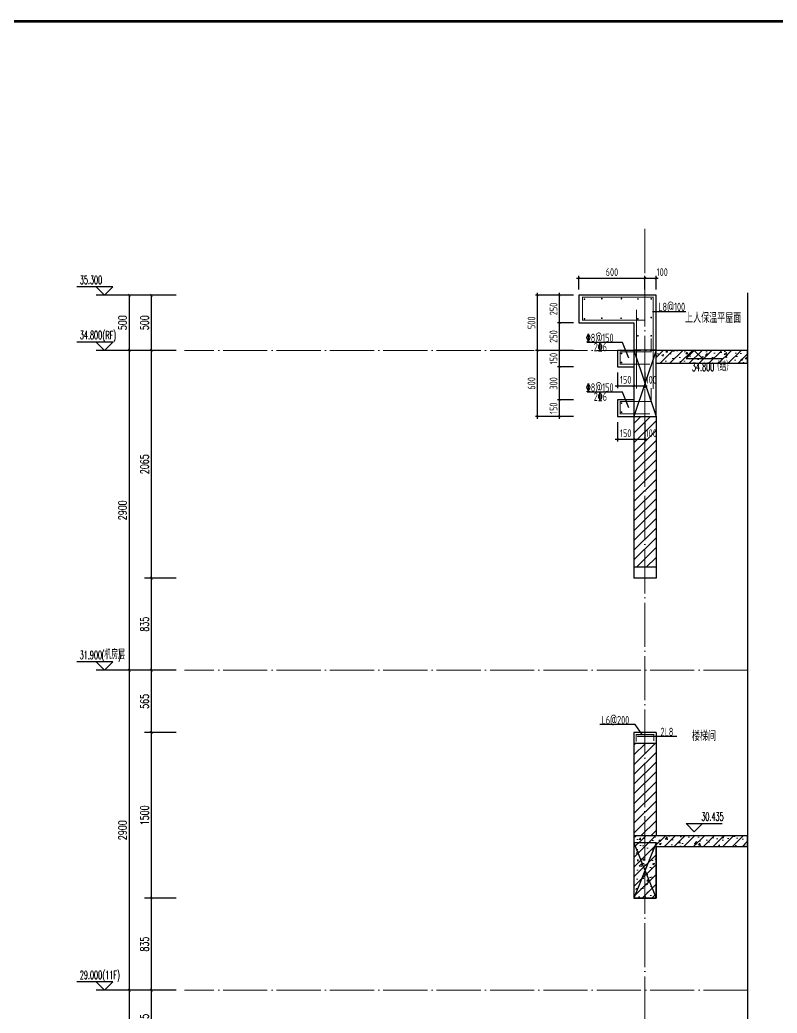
# Model space of a CAD drawing. Extents: x -668857 to 143095, y -247466 to 228182.
# Drawn here: x 111204 to 118074, y 163975 to 172979 of the extents above; entities that cross this region are included whole.
import ezdxf

# ---------------------------------------------------------------- set-up
doc = ezdxf.new("R2010")
doc.units = 0
doc.header["$LTSCALE"] = 1000
doc.linetypes.add('DOTE', pattern=[2.42, 2, -0.2, 0.02, -0.2])
doc.layers.get('0').update_dxf_attribs({"linetype": 'CONTINUOUS'})
doc.layers.get('DEFPOINTS').update_dxf_attribs({"linetype": 'CONTINUOUS'})
for name, color, linetype in [('DIM', 2, 'CONTINUOUS'), ('DIM_ELEV', 3, 'CONTINUOUS'), ('DIM_SYMB', 3, 'CONTINUOUS'), ('PUB_DIM', 3, 'CONTINUOUS'), ('PUB_TEXT', 2, 'CONTINUOUS'), ('REIN', 6, 'CONTINUOUS'), ('S-大样-砼线', 7, 'CONTINUOUS'), ('S-引出线', 40, 'CONTINUOUS'), ('TEXT', 2, 'CONTINUOUS'), ('WALL', 5, 'CONTINUOUS')]:
    doc.layers.add(name, color=color, linetype=linetype)
for name, color, linetype, lineweight in [('DOTE', 19, 'DOTE', 9), ('PUB_HATCH', 8, 'CONTINUOUS', 9), ('图框', 9, 'CONTINUOUS', 18)]:
    doc.layers.add(name, color=color, linetype=linetype, lineweight=lineweight)
doc.styles.add('_TCH_DIM', font='SIMPLEX.shx', dxfattribs={"width": 0.7, "bigfont": 'GBCBIG.shx'})
doc.styles.add('_TCH_DIM_T3', font='SIMPLEX', dxfattribs={"width": 0.705882, "bigfont": 'GBCBIG'})
doc.styles.add('TSSD_DIMENSION', font='Tssdeng.shx', dxfattribs={"width": 0.7, "bigfont": 'tssdchn.shx'})
doc.styles.add('TSSD_REIN', font='tssdeng.shx', dxfattribs={"width": 0.7, "height": 300, "bigfont": 'tssdchn.shx'})
doc.styles.add('w', font='tssdeng.shx', dxfattribs={"width": 0.8, "bigfont": 'tssdchn.shx'})
doc.dimstyles.new('_TCH_ARCH&&25', dxfattribs={"dimtxt": 74.375, "dimasz": 25, "dimexe": 62.5, "dimexo": 75, "dimgap": 25, "dimtad": 1, "dimdec": 0, "dimzin": 0, "dimdsep": 46, "dimtxsty": '_TCH_DIM_T3', "dimblk": 'ARCHTICK', "dimcen": 0.09, "dimclrt": 7, "dimazin": 0, "dimtfac": 1, "dimtdec": 0, "dimtix": 1, "dimtmove": 2, "dimatfit": 3, "dimldrblk": 'ARCHTICK', "dimfxl": 0, "dimtolj": 1, "dimtzin": 0, "dimarcsym": 0})
doc.dimstyles.new('TSSD_20_20', dxfattribs={"dimtxt": 60, "dimasz": 20, "dimexe": 20, "dimexo": 50, "dimgap": 20, "dimtad": 1, "dimdec": 0, "dimzin": 0, "dimdsep": 46, "dimtxsty": 'TSSD_DIMENSION', "dimblk": 'ARCHTICK', "dimblk1": 'ARCHTICK', "dimblk2": 'ARCHTICK', "dimcen": 0, "dimdle": 20, "dimclrt": 7, "dimadec": 0, "dimazin": 0, "dimtfac": 1, "dimtdec": 0, "dimtix": 1, "dimtmove": 2, "dimatfit": 3, "dimfxl": 0, "dimtolj": 1, "dimtzin": 0, "dimarcsym": 0})
pattern_1 = [(45, (-956095.346, 321071.136), (-44.1941915, 44.1941915), [])]
pattern_2 = [(45, (-956095.346, 321026.26), (-44.194174, 44.194174), []), (50, (-956095.35, 321026.26), (179.315046, -15.688034), [18.75, -206.25]), (355, (-956095.35, 321026.26), (-34.687833, 188.048033), [15, -165]), (100.4514, (-956080.4, 321024.95), (144.627345, 172.359886), [15.935047, -175.285528]), (46.1842, (-956095.35, 321076.26), (266.81026, -41.379754), [28.125, -309.375]), (96.6356, (-956073.1, 321072.8), (233.665676, 243.52947), [23.90257, -262.92825]), (351.1842, (-956095.35, 321076.26), (233.665486, 243.52965), [22.5, -247.5]), (21, (-956070.35, 321063.76), (149.226763, -100.654723), [18.75, -206.25]), (326, (-956070.35, 321063.76), (60.828833, 181.28751), [15, -165]), (71.4514, (-956057.91, 321055.37), (210.055657, 80.632624), [15.935047, -175.285528]), (37.5, (-956095.346, 321026.26), (3.039964, 83.2234635), [0, -163, 0, -167.5, 0, -165.625]), (7.5, (-956095.35, 321026.26), (65.767384, 98.602928), [0, -95.5, 0, -159.25, 0, -63.125]), (327.5, (-956151.096, 321026.26), (133.455609, -5.638718), [0, -62.5, 0, -195, 0, -258.75]), (317.5, (-956176.1, 321026.26), (145.796542, 25.026246), [0, -81.25, 0, -129.5, 0, -183.75])]

# ---------------------------------------------------------------- blocks, each defined once
blk = doc.blocks.new('GFDDDDRG')
at = {"layer": '图框', "const_width": 50}
blk.add_lwpolyline([(894110, -159499), (922810, -159499), (922810, -108687), (894110, -108687)], close=True, dxfattribs=at)
blk = doc.blocks.new('_ArchTick')
at = {"color": 0, "linetype": 'ByBlock', "const_width": 0.15}
blk.add_lwpolyline([(-0.5, -0.5), (0.5, 0.5)], dxfattribs=at)
blk = doc.blocks.new('*D2365')
at = {"layer": 'DEFPOINTS', "color": 0}
for p in [(115900.3, 169983.2), (116200.3, 169983.2), (116200.3, 169383.2)]:
    blk.add_point(p, dxfattribs=at)
at = {"layer": 'DIM', "color": 0, "lineweight": -2}
for p, q in [((115900.3, 169363.2), (115900.3, 170003.2)), ((116150.3, 169983.2), (115880.3, 169983.2)), ((116150.3, 169383.2), (115880.3, 169383.2))]:
    blk.add_line(p, q, dxfattribs=at)
at = {"layer": 'DIM', "color": 0, "lineweight": -2, "xscale": 20, "yscale": 20, "zscale": 20}
for p, rotation in [((115900.3, 169983.2), 90), ((115900.3, 169383.2), 270)]:
    blk.add_blockref('_ArchTick', p, dxfattribs=dict(at, rotation=rotation))
at = {"layer": 'DIM', "color": 7, "insert": (115845.3, 169683.2), "char_height": 70, "attachment_point": 5, "rotation": 90, "style": 'TSSD_DIMENSION'}
blk.add_mtext('\\A1;600', dxfattribs=at)
blk = doc.blocks.new('*D2366')
at = {"layer": 'DEFPOINTS', "color": 0}
for p in [(115900.3, 170483.2), (116200.3, 170483.2), (116200.3, 169983.2)]:
    blk.add_point(p, dxfattribs=at)
at = {"layer": 'DIM', "color": 0, "lineweight": -2}
for p, q in [((116150.3, 170483.2), (115880.3, 170483.2)), ((115900.3, 169963.2), (115900.3, 170503.2)), ((116150.3, 169983.2), (115880.3, 169983.2))]:
    blk.add_line(p, q, dxfattribs=at)
at = {"layer": 'DIM', "color": 0, "lineweight": -2, "xscale": 20, "yscale": 20, "zscale": 20}
for p, rotation in [((115900.3, 170483.2), 90), ((115900.3, 169983.2), 270)]:
    blk.add_blockref('_ArchTick', p, dxfattribs=dict(at, rotation=rotation))
at = {"layer": 'DIM', "color": 7, "insert": (115845.3, 170233.2), "char_height": 70, "attachment_point": 5, "rotation": 90, "style": 'TSSD_DIMENSION'}
blk.add_mtext('\\A1;500', dxfattribs=at)
blk = doc.blocks.new('*D2367')
at = {"layer": 'DEFPOINTS', "color": 0}
for p in [(116624.9, 169833.2), (116774.9, 169833.2), (116774.9, 169661.3)]:
    blk.add_point(p, dxfattribs=at)
at = {"layer": 'DIM', "color": 0, "lineweight": -2}
for p, q in [((116624.9, 169783.2), (116624.9, 169641.3)), ((116774.9, 169783.2), (116774.9, 169641.3)), ((116604.9, 169661.3), (116794.9, 169661.3))]:
    blk.add_line(p, q, dxfattribs=at)
at = {"layer": 'DIM', "color": 0, "lineweight": -2, "xscale": 20, "yscale": 20, "zscale": 20, "rotation": 180}
blk.add_blockref('_ArchTick', (116624.9, 169661.3), dxfattribs=at)
at = {"layer": 'DIM', "color": 0, "lineweight": -2, "xscale": 20, "yscale": 20, "zscale": 20}
blk.add_blockref('_ArchTick', (116774.9, 169661.3), dxfattribs=at)
at = {"layer": 'DIM', "color": 7, "insert": (116699.9, 169716.3), "char_height": 70, "attachment_point": 5, "style": 'TSSD_DIMENSION'}
blk.add_mtext('\\A1;150', dxfattribs=at)
blk = doc.blocks.new('*D2368')
at = {"layer": 'DEFPOINTS', "color": 0}
for p in [(116774.9, 169833.2), (116874.9, 169833.2), (116874.9, 169661.3)]:
    blk.add_point(p, dxfattribs=at)
at = {"layer": 'DIM', "color": 0, "lineweight": -2}
for p, q in [((116774.9, 169783.2), (116774.9, 169641.3)), ((116874.9, 169783.2), (116874.9, 169641.3)), ((116754.9, 169661.3), (116894.9, 169661.3))]:
    blk.add_line(p, q, dxfattribs=at)
at = {"layer": 'DIM', "color": 0, "lineweight": -2, "xscale": 20, "yscale": 20, "zscale": 20, "rotation": 180}
blk.add_blockref('_ArchTick', (116774.9, 169661.3), dxfattribs=at)
at = {"layer": 'DIM', "color": 0, "lineweight": -2, "xscale": 20, "yscale": 20, "zscale": 20}
blk.add_blockref('_ArchTick', (116874.9, 169661.3), dxfattribs=at)
at = {"layer": 'DIM', "color": 7, "insert": (116931.4, 169716.3), "char_height": 70, "attachment_point": 5, "style": 'TSSD_DIMENSION'}
blk.add_mtext('\\A1;100', dxfattribs=at)
blk = doc.blocks.new('*D2369')
at = {"layer": 'DEFPOINTS', "color": 0}
for p in [(116874.9, 170637.4), (116274.9, 170483.2), (116874.9, 170483.2)]:
    blk.add_point(p, dxfattribs=at)
at = {"layer": 'DIM', "color": 0, "lineweight": -2}
for p, q in [((116254.9, 170637.4), (116894.9, 170637.4)), ((116274.9, 170533.2), (116274.9, 170657.4)), ((116874.9, 170533.2), (116874.9, 170657.4))]:
    blk.add_line(p, q, dxfattribs=at)
at = {"layer": 'DIM', "color": 0, "lineweight": -2, "xscale": 20, "yscale": 20, "zscale": 20, "rotation": 180}
blk.add_blockref('_ArchTick', (116274.9, 170637.4), dxfattribs=at)
at = {"layer": 'DIM', "color": 0, "lineweight": -2, "xscale": 20, "yscale": 20, "zscale": 20}
blk.add_blockref('_ArchTick', (116874.9, 170637.4), dxfattribs=at)
at = {"layer": 'DIM', "color": 7, "insert": (116574.9, 170692.4), "char_height": 70, "attachment_point": 5, "style": 'TSSD_DIMENSION'}
blk.add_mtext('\\A1;600', dxfattribs=at)
blk = doc.blocks.new('*D2370')
at = {"layer": 'DEFPOINTS', "color": 0}
for p in [(116974.9, 170637.4), (116874.9, 170483.2), (116974.9, 170483.2)]:
    blk.add_point(p, dxfattribs=at)
at = {"layer": 'DIM', "color": 0, "lineweight": -2}
for p, q in [((116854.9, 170637.4), (116994.9, 170637.4)), ((116874.9, 170533.2), (116874.9, 170657.4)), ((116974.9, 170533.2), (116974.9, 170657.4))]:
    blk.add_line(p, q, dxfattribs=at)
at = {"layer": 'DIM', "color": 0, "lineweight": -2, "xscale": 20, "yscale": 20, "zscale": 20, "rotation": 180}
blk.add_blockref('_ArchTick', (116874.9, 170637.4), dxfattribs=at)
at = {"layer": 'DIM', "color": 0, "lineweight": -2, "xscale": 20, "yscale": 20, "zscale": 20}
blk.add_blockref('_ArchTick', (116974.9, 170637.4), dxfattribs=at)
at = {"layer": 'DIM', "color": 7, "insert": (117031.4, 170692.4), "char_height": 70, "attachment_point": 5, "style": 'TSSD_DIMENSION'}
blk.add_mtext('\\A1;100', dxfattribs=at)
blk = doc.blocks.new('*D2371')
at = {"layer": 'DEFPOINTS', "color": 0}
for p in [(116624.9, 169383.2), (116774.9, 169383.2), (116774.9, 169176.8)]:
    blk.add_point(p, dxfattribs=at)
at = {"layer": 'DIM', "color": 0, "lineweight": -2}
for p, q in [((116624.9, 169333.2), (116624.9, 169156.8)), ((116774.9, 169333.2), (116774.9, 169156.8)), ((116604.9, 169176.8), (116794.9, 169176.8))]:
    blk.add_line(p, q, dxfattribs=at)
at = {"layer": 'DIM', "color": 0, "lineweight": -2, "xscale": 20, "yscale": 20, "zscale": 20, "rotation": 180}
blk.add_blockref('_ArchTick', (116624.9, 169176.8), dxfattribs=at)
at = {"layer": 'DIM', "color": 0, "lineweight": -2, "xscale": 20, "yscale": 20, "zscale": 20}
blk.add_blockref('_ArchTick', (116774.9, 169176.8), dxfattribs=at)
at = {"layer": 'DIM', "color": 7, "insert": (116699.9, 169231.8), "char_height": 70, "attachment_point": 5, "style": 'TSSD_DIMENSION'}
blk.add_mtext('\\A1;150', dxfattribs=at)
blk = doc.blocks.new('*D2372')
at = {"layer": 'DEFPOINTS', "color": 0}
for p in [(116774.9, 169383.2), (116874.9, 169383.2), (116874.9, 169176.8)]:
    blk.add_point(p, dxfattribs=at)
at = {"layer": 'DIM', "color": 0, "lineweight": -2}
for p, q in [((116774.9, 169333.2), (116774.9, 169156.8)), ((116874.9, 169333.2), (116874.9, 169156.8)), ((116754.9, 169176.8), (116894.9, 169176.8))]:
    blk.add_line(p, q, dxfattribs=at)
at = {"layer": 'DIM', "color": 0, "lineweight": -2, "xscale": 20, "yscale": 20, "zscale": 20, "rotation": 180}
blk.add_blockref('_ArchTick', (116774.9, 169176.8), dxfattribs=at)
at = {"layer": 'DIM', "color": 0, "lineweight": -2, "xscale": 20, "yscale": 20, "zscale": 20}
blk.add_blockref('_ArchTick', (116874.9, 169176.8), dxfattribs=at)
at = {"layer": 'DIM', "color": 7, "insert": (116931.4, 169231.8), "char_height": 70, "attachment_point": 5, "style": 'TSSD_DIMENSION'}
blk.add_mtext('\\A1;100', dxfattribs=at)
blk = doc.blocks.new('*D2373')
at = {"layer": 'DEFPOINTS', "color": 0}
for p in [(116100.3, 170483.2), (116274.9, 170483.2), (116274.9, 170233.2)]:
    blk.add_point(p, dxfattribs=at)
at = {"layer": 'DIM', "color": 0, "lineweight": -2}
for p, q in [((116224.9, 170483.2), (116080.3, 170483.2)), ((116100.3, 170213.2), (116100.3, 170503.2)), ((116224.9, 170233.2), (116080.3, 170233.2))]:
    blk.add_line(p, q, dxfattribs=at)
at = {"layer": 'DIM', "color": 0, "lineweight": -2, "xscale": 20, "yscale": 20, "zscale": 20}
for p, rotation in [((116100.3, 170483.2), 90), ((116100.3, 170233.2), 270)]:
    blk.add_blockref('_ArchTick', p, dxfattribs=dict(at, rotation=rotation))
at = {"layer": 'DIM', "color": 7, "insert": (116045.3, 170358.2), "char_height": 70, "attachment_point": 5, "rotation": 90, "style": 'TSSD_DIMENSION'}
blk.add_mtext('\\A1;250', dxfattribs=at)
blk = doc.blocks.new('*D2374')
at = {"layer": 'DEFPOINTS', "color": 0}
for p in [(116100.3, 170233.2), (116274.9, 170233.2), (116274.9, 169983.2)]:
    blk.add_point(p, dxfattribs=at)
at = {"layer": 'DIM', "color": 0, "lineweight": -2}
for p, q in [((116224.9, 170233.2), (116080.3, 170233.2)), ((116100.3, 169963.2), (116100.3, 170253.2)), ((116224.9, 169983.2), (116080.3, 169983.2))]:
    blk.add_line(p, q, dxfattribs=at)
at = {"layer": 'DIM', "color": 0, "lineweight": -2, "xscale": 20, "yscale": 20, "zscale": 20}
for p, rotation in [((116100.3, 170233.2), 90), ((116100.3, 169983.2), 270)]:
    blk.add_blockref('_ArchTick', p, dxfattribs=dict(at, rotation=rotation))
at = {"layer": 'DIM', "color": 7, "insert": (116045.3, 170108.2), "char_height": 70, "attachment_point": 5, "rotation": 90, "style": 'TSSD_DIMENSION'}
blk.add_mtext('\\A1;250', dxfattribs=at)
blk = doc.blocks.new('*D2375')
at = {"layer": 'DEFPOINTS', "color": 0}
for p in [(116100.3, 169983.2), (116274.9, 169983.2), (116274.9, 169833.2)]:
    blk.add_point(p, dxfattribs=at)
at = {"layer": 'DIM', "color": 0, "lineweight": -2}
for p, q in [((116100.3, 169813.2), (116100.3, 170003.2)), ((116224.9, 169983.2), (116080.3, 169983.2)), ((116224.9, 169833.2), (116080.3, 169833.2))]:
    blk.add_line(p, q, dxfattribs=at)
at = {"layer": 'DIM', "color": 0, "lineweight": -2, "xscale": 20, "yscale": 20, "zscale": 20}
for p, rotation in [((116100.3, 169983.2), 90), ((116100.3, 169833.2), 270)]:
    blk.add_blockref('_ArchTick', p, dxfattribs=dict(at, rotation=rotation))
at = {"layer": 'DIM', "color": 7, "insert": (116045.3, 169908.2), "char_height": 70, "attachment_point": 5, "rotation": 90, "style": 'TSSD_DIMENSION'}
blk.add_mtext('\\A1;150', dxfattribs=at)
blk = doc.blocks.new('*D2376')
at = {"layer": 'DEFPOINTS', "color": 0}
for p in [(116100.3, 169833.2), (116274.9, 169833.2), (116274.9, 169533.2)]:
    blk.add_point(p, dxfattribs=at)
at = {"layer": 'DIM', "color": 0, "lineweight": -2}
for p, q in [((116224.9, 169833.2), (116080.3, 169833.2)), ((116100.3, 169513.2), (116100.3, 169853.2)), ((116224.9, 169533.2), (116080.3, 169533.2))]:
    blk.add_line(p, q, dxfattribs=at)
at = {"layer": 'DIM', "color": 0, "lineweight": -2, "xscale": 20, "yscale": 20, "zscale": 20}
for p, rotation in [((116100.3, 169833.2), 90), ((116100.3, 169533.2), 270)]:
    blk.add_blockref('_ArchTick', p, dxfattribs=dict(at, rotation=rotation))
at = {"layer": 'DIM', "color": 7, "insert": (116045.3, 169683.2), "char_height": 70, "attachment_point": 5, "rotation": 90, "style": 'TSSD_DIMENSION'}
blk.add_mtext('\\A1;300', dxfattribs=at)
blk = doc.blocks.new('*D2377')
at = {"layer": 'DEFPOINTS', "color": 0}
for p in [(116100.3, 169533.2), (116274.9, 169533.2), (116274.9, 169383.2)]:
    blk.add_point(p, dxfattribs=at)
at = {"layer": 'DIM', "color": 0, "lineweight": -2}
for p, q in [((116100.3, 169363.2), (116100.3, 169553.2)), ((116224.9, 169533.2), (116080.3, 169533.2)), ((116224.9, 169383.2), (116080.3, 169383.2))]:
    blk.add_line(p, q, dxfattribs=at)
at = {"layer": 'DIM', "color": 0, "lineweight": -2, "xscale": 20, "yscale": 20, "zscale": 20}
for p, rotation in [((116100.3, 169533.2), 90), ((116100.3, 169383.2), 270)]:
    blk.add_blockref('_ArchTick', p, dxfattribs=dict(at, rotation=rotation))
at = {"layer": 'DIM', "color": 7, "insert": (116045.3, 169458.2), "char_height": 70, "attachment_point": 5, "rotation": 90, "style": 'TSSD_DIMENSION'}
blk.add_mtext('\\A1;150', dxfattribs=at)
blk = doc.blocks.new('*D2390')
at = {"layer": 'DEFPOINTS', "color": 0}
for p in [(112397.9, 164183.2), (112697.9, 164183.2), (112697.9, 163618.3)]:
    blk.add_point(p, dxfattribs=at)
at = {"layer": 'PUB_DIM', "color": 0, "lineweight": -2}
for p, q in [((112622.9, 164183.2), (112335.4, 164183.2)), ((112397.9, 163618.3), (112397.9, 164183.2)), ((112622.9, 163618.3), (112335.4, 163618.3))]:
    blk.add_line(p, q, dxfattribs=at)
at = {"layer": 'PUB_DIM', "color": 0, "lineweight": -2, "xscale": 25, "yscale": 25, "zscale": 25}
for p, rotation in [((112397.9, 164183.2), 90), ((112397.9, 163618.3), 270)]:
    blk.add_blockref('_ArchTick', p, dxfattribs=dict(at, rotation=rotation))
at = {"layer": 'PUB_DIM', "color": 7, "insert": (112335.8, 163900.7), "char_height": 74.38, "attachment_point": 5, "rotation": 90, "style": '_TCH_DIM_T3'}
blk.add_mtext('\\A1;565', dxfattribs=at)
blk = doc.blocks.new('*D2391')
at = {"layer": 'DEFPOINTS', "color": 0}
for p in [(112397.9, 165018.3), (112697.9, 165018.3), (112697.9, 164183.2)]:
    blk.add_point(p, dxfattribs=at)
at = {"layer": 'PUB_DIM', "color": 0, "lineweight": -2}
for p, q in [((112622.9, 165018.3), (112335.4, 165018.3)), ((112397.9, 164183.2), (112397.9, 165018.3)), ((112622.9, 164183.2), (112335.4, 164183.2))]:
    blk.add_line(p, q, dxfattribs=at)
at = {"layer": 'PUB_DIM', "color": 0, "lineweight": -2, "xscale": 25, "yscale": 25, "zscale": 25}
for p, rotation in [((112397.9, 165018.3), 90), ((112397.9, 164183.2), 270)]:
    blk.add_blockref('_ArchTick', p, dxfattribs=dict(at, rotation=rotation))
at = {"layer": 'PUB_DIM', "color": 7, "insert": (112335.8, 164600.7), "char_height": 74.38, "attachment_point": 5, "rotation": 90, "style": '_TCH_DIM_T3'}
blk.add_mtext('\\A1;835', dxfattribs=at)
blk = doc.blocks.new('*D2392')
at = {"layer": 'DEFPOINTS', "color": 0}
for p in [(112397.9, 166518.3), (112697.9, 166518.3), (112697.9, 165018.3)]:
    blk.add_point(p, dxfattribs=at)
at = {"layer": 'PUB_DIM', "color": 0, "lineweight": -2}
for p, q in [((112622.9, 166518.3), (112335.4, 166518.3)), ((112397.9, 165018.3), (112397.9, 166518.3)), ((112622.9, 165018.3), (112335.4, 165018.3))]:
    blk.add_line(p, q, dxfattribs=at)
at = {"layer": 'PUB_DIM', "color": 0, "lineweight": -2, "xscale": 25, "yscale": 25, "zscale": 25}
for p, rotation in [((112397.9, 166518.3), 90), ((112397.9, 165018.3), 270)]:
    blk.add_blockref('_ArchTick', p, dxfattribs=dict(at, rotation=rotation))
at = {"layer": 'PUB_DIM', "color": 7, "insert": (112335.8, 165768.3), "char_height": 74.38, "attachment_point": 5, "rotation": 90, "style": '_TCH_DIM_T3'}
blk.add_mtext('\\A1;1500', dxfattribs=at)
blk = doc.blocks.new('*D2393')
at = {"layer": 'DEFPOINTS', "color": 0}
for p in [(112397.9, 167083.2), (112697.9, 167083.2), (112697.9, 166518.3)]:
    blk.add_point(p, dxfattribs=at)
at = {"layer": 'PUB_DIM', "color": 0, "lineweight": -2}
for p, q in [((112622.9, 167083.2), (112335.4, 167083.2)), ((112397.9, 166518.3), (112397.9, 167083.2)), ((112622.9, 166518.3), (112335.4, 166518.3))]:
    blk.add_line(p, q, dxfattribs=at)
at = {"layer": 'PUB_DIM', "color": 0, "lineweight": -2, "xscale": 25, "yscale": 25, "zscale": 25}
for p, rotation in [((112397.9, 167083.2), 90), ((112397.9, 166518.3), 270)]:
    blk.add_blockref('_ArchTick', p, dxfattribs=dict(at, rotation=rotation))
at = {"layer": 'PUB_DIM', "color": 7, "insert": (112335.8, 166800.7), "char_height": 74.38, "attachment_point": 5, "rotation": 90, "style": '_TCH_DIM_T3'}
blk.add_mtext('\\A1;565', dxfattribs=at)
blk = doc.blocks.new('*D2394')
at = {"layer": 'DEFPOINTS', "color": 0}
for p in [(112397.9, 167918.2), (112697.9, 167918.2), (112697.9, 167083.2)]:
    blk.add_point(p, dxfattribs=at)
at = {"layer": 'PUB_DIM', "color": 0, "lineweight": -2}
for p, q in [((112622.9, 167918.2), (112335.4, 167918.2)), ((112397.9, 167083.2), (112397.9, 167918.2)), ((112622.9, 167083.2), (112335.4, 167083.2))]:
    blk.add_line(p, q, dxfattribs=at)
at = {"layer": 'PUB_DIM', "color": 0, "lineweight": -2, "xscale": 25, "yscale": 25, "zscale": 25}
for p, rotation in [((112397.9, 167918.2), 90), ((112397.9, 167083.2), 270)]:
    blk.add_blockref('_ArchTick', p, dxfattribs=dict(at, rotation=rotation))
at = {"layer": 'PUB_DIM', "color": 7, "insert": (112335.8, 167500.7), "char_height": 74.38, "attachment_point": 5, "rotation": 90, "style": '_TCH_DIM_T3'}
blk.add_mtext('\\A1;835', dxfattribs=at)
blk = doc.blocks.new('*D2395')
at = {"layer": 'DEFPOINTS', "color": 0}
for p in [(112397.9, 169983.2), (112697.9, 169983.2), (112697.9, 167918.2)]:
    blk.add_point(p, dxfattribs=at)
at = {"layer": 'PUB_DIM', "color": 0, "lineweight": -2}
for p, q in [((112622.9, 169983.2), (112335.4, 169983.2)), ((112397.9, 167918.2), (112397.9, 169983.2)), ((112622.9, 167918.2), (112335.4, 167918.2))]:
    blk.add_line(p, q, dxfattribs=at)
at = {"layer": 'PUB_DIM', "color": 0, "lineweight": -2, "xscale": 25, "yscale": 25, "zscale": 25}
for p, rotation in [((112397.9, 169983.2), 90), ((112397.9, 167918.2), 270)]:
    blk.add_blockref('_ArchTick', p, dxfattribs=dict(at, rotation=rotation))
at = {"layer": 'PUB_DIM', "color": 7, "insert": (112335.8, 168950.7), "char_height": 74.38, "attachment_point": 5, "rotation": 90, "style": '_TCH_DIM_T3'}
blk.add_mtext('\\A1;2065', dxfattribs=at)
blk = doc.blocks.new('*D2396')
at = {"layer": 'DEFPOINTS', "color": 0}
for p in [(112397.9, 170483.2), (112697.9, 170483.2), (112697.9, 169983.2)]:
    blk.add_point(p, dxfattribs=at)
at = {"layer": 'PUB_DIM', "color": 0, "lineweight": -2}
for p, q in [((112622.9, 170483.2), (112335.4, 170483.2)), ((112397.9, 169983.2), (112397.9, 170483.2)), ((112622.9, 169983.2), (112335.4, 169983.2))]:
    blk.add_line(p, q, dxfattribs=at)
at = {"layer": 'PUB_DIM', "color": 0, "lineweight": -2, "xscale": 25, "yscale": 25, "zscale": 25}
for p, rotation in [((112397.9, 170483.2), 90), ((112397.9, 169983.2), 270)]:
    blk.add_blockref('_ArchTick', p, dxfattribs=dict(at, rotation=rotation))
at = {"layer": 'PUB_DIM', "color": 7, "insert": (112335.8, 170233.2), "char_height": 74.38, "attachment_point": 5, "rotation": 90, "style": '_TCH_DIM_T3'}
blk.add_mtext('\\A1;500', dxfattribs=at)
blk = doc.blocks.new('*D2401')
at = {"layer": 'DEFPOINTS', "color": 0}
for p in [(112197.9, 164183.2), (112697.9, 164183.2), (112697.9, 161283.2)]:
    blk.add_point(p, dxfattribs=at)
at = {"layer": 'PUB_DIM', "color": 0, "lineweight": -2}
for p, q in [((112622.9, 164183.2), (112135.4, 164183.2)), ((112197.9, 161283.2), (112197.9, 164183.2)), ((112622.9, 161283.2), (112135.4, 161283.2))]:
    blk.add_line(p, q, dxfattribs=at)
at = {"layer": 'PUB_DIM', "color": 0, "lineweight": -2, "xscale": 25, "yscale": 25, "zscale": 25}
for p, rotation in [((112197.9, 164183.2), 90), ((112197.9, 161283.2), 270)]:
    blk.add_blockref('_ArchTick', p, dxfattribs=dict(at, rotation=rotation))
at = {"layer": 'PUB_DIM', "color": 7, "insert": (112135.8, 162733.2), "char_height": 74.38, "attachment_point": 5, "rotation": 90, "style": '_TCH_DIM_T3'}
blk.add_mtext('\\A1;2900', dxfattribs=at)
blk = doc.blocks.new('*D2402')
at = {"layer": 'DEFPOINTS', "color": 0}
for p in [(112197.9, 167083.2), (112697.9, 167083.2), (112697.9, 164183.2)]:
    blk.add_point(p, dxfattribs=at)
at = {"layer": 'PUB_DIM', "color": 0, "lineweight": -2}
for p, q in [((112622.9, 167083.2), (112135.4, 167083.2)), ((112197.9, 164183.2), (112197.9, 167083.2)), ((112622.9, 164183.2), (112135.4, 164183.2))]:
    blk.add_line(p, q, dxfattribs=at)
at = {"layer": 'PUB_DIM', "color": 0, "lineweight": -2, "xscale": 25, "yscale": 25, "zscale": 25}
for p, rotation in [((112197.9, 167083.2), 90), ((112197.9, 164183.2), 270)]:
    blk.add_blockref('_ArchTick', p, dxfattribs=dict(at, rotation=rotation))
at = {"layer": 'PUB_DIM', "color": 7, "insert": (112135.8, 165633.2), "char_height": 74.38, "attachment_point": 5, "rotation": 90, "style": '_TCH_DIM_T3'}
blk.add_mtext('\\A1;2900', dxfattribs=at)
blk = doc.blocks.new('*D2403')
at = {"layer": 'DEFPOINTS', "color": 0}
for p in [(112197.9, 169983.2), (112697.9, 169983.2), (112697.9, 167083.2)]:
    blk.add_point(p, dxfattribs=at)
at = {"layer": 'PUB_DIM', "color": 0, "lineweight": -2}
for p, q in [((112622.9, 169983.2), (112135.4, 169983.2)), ((112197.9, 167083.2), (112197.9, 169983.2)), ((112622.9, 167083.2), (112135.4, 167083.2))]:
    blk.add_line(p, q, dxfattribs=at)
at = {"layer": 'PUB_DIM', "color": 0, "lineweight": -2, "xscale": 25, "yscale": 25, "zscale": 25}
for p, rotation in [((112197.9, 169983.2), 90), ((112197.9, 167083.2), 270)]:
    blk.add_blockref('_ArchTick', p, dxfattribs=dict(at, rotation=rotation))
at = {"layer": 'PUB_DIM', "color": 7, "insert": (112135.8, 168533.2), "char_height": 74.38, "attachment_point": 5, "rotation": 90, "style": '_TCH_DIM_T3'}
blk.add_mtext('\\A1;2900', dxfattribs=at)
blk = doc.blocks.new('*D2404')
at = {"layer": 'DEFPOINTS', "color": 0}
for p in [(112197.9, 170483.2), (112697.9, 170483.2), (112697.9, 169983.2)]:
    blk.add_point(p, dxfattribs=at)
at = {"layer": 'PUB_DIM', "color": 0, "lineweight": -2}
for p, q in [((112622.9, 170483.2), (112135.4, 170483.2)), ((112197.9, 169983.2), (112197.9, 170483.2)), ((112622.9, 169983.2), (112135.4, 169983.2))]:
    blk.add_line(p, q, dxfattribs=at)
at = {"layer": 'PUB_DIM', "color": 0, "lineweight": -2, "xscale": 25, "yscale": 25, "zscale": 25}
for p, rotation in [((112197.9, 170483.2), 90), ((112197.9, 169983.2), 270)]:
    blk.add_blockref('_ArchTick', p, dxfattribs=dict(at, rotation=rotation))
at = {"layer": 'PUB_DIM', "color": 7, "insert": (112135.8, 170233.2), "char_height": 74.38, "attachment_point": 5, "rotation": 90, "style": '_TCH_DIM_T3'}
blk.add_mtext('\\A1;500', dxfattribs=at)
blk = doc.blocks.new('20210809.03562711')
at = {"layer": 'REIN', "const_width": 9}
for points in [[(87718.2, 67455), (87154.5, 67455), (87154.5, 67663.4), (87795.6, 67663.4), (87795.6, 66828.4)], [(87644.5, 66834), (87644.5, 67548.7)], [(87779.8, 66839.1), (87779.8, 66716.2), (87495.9, 66716.2), (87495.9, 66604.4), (87768.4, 66604.4)]]:
    blk.add_lwpolyline(points, dxfattribs=at)
at = {"layer": 'REIN', "const_width": 8}
for points in [[(87168.8, 67643.8, 1), (87176.8, 67643.8, 1)], [(87326.8, 67648.6, 1), (87334.8, 67648.6, 1)], [(87504.5, 67648.6, 1), (87512.5, 67648.6, 1)], [(87654.3, 67646.1, 1), (87662.3, 67646.1, 1)], [(87775, 67646.1, 1), (87783, 67646.1, 1)], [(87168.8, 67466.4, 1), (87176.8, 67466.4, 1)], [(87326.8, 67471.1, 1), (87334.8, 67471.1, 1)], [(87501.1, 67471.1, 1), (87509.1, 67471.1, 1)], [(87652.4, 67466.4, 1), (87660.4, 67466.4, 1)], [(87775, 67477.5, 1), (87783, 67477.5, 1)], [(87654.3, 67312.6, 1), (87662.3, 67312.6, 1)], [(87775, 67312.6, 1), (87783, 67312.6, 1)], [(87506.1, 66702.5, 1), (87514.1, 66702.5, 1)], [(87506.1, 66619.6, 1), (87514.1, 66619.6, 1)]]:
    blk.add_lwpolyline(points, format="xyb", close=True, dxfattribs=at)
at = {"layer": 'S-大样-砼线'}
for p, q in [((87622.4, 67180.9), (87822.4, 66580.9)), ((87822.4, 67180.9), (87622.4, 66580.9))]:
    blk.add_line(p, q, dxfattribs=at)
blk.add_lwpolyline([(87822.4, 67180.9), (87622.4, 67180.9), (87622.4, 66580.9), (87822.4, 66580.9)], close=True, dxfattribs=at)
at = {"layer": 'S-引出线'}
blk.add_line((87791.6, 67532.9), (88091.8, 67532.9), dxfattribs=at)
blk.add_lwpolyline([(87575.2, 66658.9), (87517.1, 66800.4), (87198.7, 66800.4)], dxfattribs=at)
at = {"layer": 'TEXT', "style": 'TSSD_REIN', "width": 0.7}
for s, p in [('L8@100', (87843.7, 67537)), ('%%1328@150', (87185.6, 66806.1)), ('2%%1326', (87257.5, 66722))]:
    blk.add_text(s, height=75, rotation=0, dxfattribs=at).set_placement(p)
blk = doc.blocks.new('20210809.03594991')
at = {"layer": 'REIN', "const_width": 9}
blk.add_lwpolyline([(87748.7, 66815.7), (87748.7, 66692.7), (87464.8, 66692.7), (87464.8, 66580.9), (87737.3, 66580.9)], dxfattribs=at)
at = {"layer": 'REIN', "const_width": 8}
for points in [[(87475, 66679.1, 1), (87483, 66679.1, 1)], [(87475, 66596.2, 1), (87483, 66596.2, 1)]]:
    blk.add_lwpolyline(points, format="xyb", close=True, dxfattribs=at)
at = {"layer": 'S-引出线'}
blk.add_lwpolyline([(87544.1, 66635.5), (87486, 66777), (87167.6, 66777)], dxfattribs=at)
at = {"layer": 'TEXT', "style": 'TSSD_REIN', "width": 0.7}
for s, p in [('%%1328@150', (87154.5, 66782.6)), ('2%%1326', (87226.4, 66698.6))]:
    blk.add_text(s, height=75, rotation=0, dxfattribs=at).set_placement(p)
blk = doc.blocks.new('20210809.03331612')
at = {"layer": 'REIN', "const_width": 9}
blk.add_lwpolyline([(87484.2, 67998.8), (87484.2, 68062.6), (87644.1, 68062.6), (87644.1, 68004.6)], dxfattribs=at)
at = {"layer": 'REIN', "const_width": 8}
for points in [[(87497.7, 68047.5, 1), (87505.7, 68047.5, 1)], [(87625.1, 68047.5, 1), (87633.1, 68047.5, 1)]]:
    blk.add_lwpolyline(points, format="xyb", close=True, dxfattribs=at)
at = {"layer": 'S-大样-砼线'}
for p, q in [((87465.2, 67080.9), (87665.2, 66580.9)), ((87665.2, 67080.9), (87465.2, 66580.9))]:
    blk.add_line(p, q, dxfattribs=at)
blk.add_lwpolyline([(87665.2, 67080.9), (87465.2, 67080.9), (87465.2, 66580.9), (87665.2, 66580.9)], close=True, dxfattribs=at)
at = {"layer": 'S-引出线'}
for p, q in [((87474.6, 68154.8), (87154.5, 68154.8)), ((87538.8, 68062.6), (87474.6, 68154.8)), ((87501.7, 68047.5), (87853.3, 68047.5))]:
    blk.add_line(p, q, dxfattribs=at)
at = {"layer": 'TEXT', "style": 'w', "width": 0.7}
for s, p in [('L6@200', (87171.5, 68157)), ('2L8', (87706.2, 68049.9))]:
    blk.add_text(s, height=75, rotation=0, dxfattribs=at).set_placement(p)

msp = doc.modelspace()

# ---------------------------------------------------------------- hatches: boundary and pattern name
at = {"layer": 'PUB_HATCH'}
h = msp.add_hatch(dxfattribs=at)
h.set_pattern_fill('钢筋混凝土', color=256, scale=25, style=0)
h.set_pattern_definition(pattern_2)
h.paths.add_polyline_path([(116974.93, 169983.23), (116974.93, 169863.23), (117805.16, 169863.23), (117805.16, 169983.23)])
h = msp.add_hatch(dxfattribs=at)
h.set_pattern_fill('普通砖', color=256, scale=25, style=0)
h.set_pattern_definition(pattern_1)
h.paths.add_polyline_path([(116974.93, 169383.23), (116874.9, 169383.23), (116774.98, 169383.23), (116774.99, 168018.24), (116974.99, 168018.24), (116974.98, 169383.23)])
h = msp.add_hatch(dxfattribs=at)
h.set_pattern_fill('普通砖', color=256, scale=25, style=0)
h.set_pattern_definition(pattern_1)
h.paths.add_polyline_path([(116974.98, 166418.27), (116774.98, 166418.26), (116774.99, 165583.27), (116974.99, 165583.26)])
h = msp.add_hatch(dxfattribs=at)
h.set_pattern_fill('钢筋混凝土', color=256, scale=25, style=0)
h.set_pattern_definition(pattern_2)
h.paths.add_polyline_path([(116974.94, 165483.26), (116774.94, 165583.26), (116774.94, 165018.26), (116974.94, 165018.26)])
h = msp.add_hatch(dxfattribs=at)
h.set_pattern_fill('钢筋混凝土', color=256, scale=25, style=0)
h.set_pattern_definition(pattern_2)
h.paths.add_polyline_path([(117805.16, 165583.26), (116774.94, 165583.26), (116974.94, 165483.26), (117805.16, 165483.26)])

# ---------------------------------------------------------------- linework, layer by layer
at = {"layer": 'DIM_ELEV'}
for p, q in [((112047.94, 170558.23), (111719.94, 170558.23)), ((111972.94, 170483.23), (111897.94, 170558.23)), ((111972.94, 170483.23), (112047.94, 170558.23)), ((112397.94, 170483.23), (111897.94, 170483.23)), ((112047.94, 170058.23), (111719.94, 170058.23)), ((111972.94, 169983.23), (111897.94, 170058.23)), ((111972.94, 169983.23), (112047.94, 170058.23)), ((112397.94, 169983.23), (111897.94, 169983.23)), ((112047.94, 167158.23), (111719.94, 167158.23)), ((111972.94, 167083.23), (111897.94, 167158.23)), ((111972.94, 167083.23), (112047.94, 167158.23)), ((112397.94, 167083.23), (111897.94, 167083.23)), ((112047.94, 164258.23), (111719.94, 164258.23)), ((111972.94, 164183.23), (111897.94, 164258.23)), ((111972.94, 164183.23), (112047.94, 164258.23)), ((112397.94, 164183.23), (111897.94, 164183.23))]:
    msp.add_line(p, q, dxfattribs=at)
at = {"layer": 'DIM_ELEV', "color": 3}
for p, q in [((117322.43, 169983.23), (117247.43, 169908.23)), ((117247.43, 169908.23), (117575.43, 169908.23)), ((117322.43, 169983.23), (117397.43, 169908.23))]:
    msp.add_line(p, q, dxfattribs=at)
at = {"layer": 'DIM_ELEV', "color": 6}
for p, q in [((117322.43, 165618.26), (117247.43, 165693.26)), ((117247.43, 165693.26), (117575.43, 165693.26)), ((117322.43, 165618.26), (117397.43, 165693.26))]:
    msp.add_line(p, q, dxfattribs=at)
at = {"layer": 'DIM_SYMB'}
msp.add_lwpolyline([(117805.16, 170503.25), (117805.16, 160871.36), (117857.66, 160852.25), (117752.66, 160833.74), (117805.16, 160815.11), (117805.16, 151183.22)], dxfattribs=at)
at = {"layer": 'DOTE', "color": 1, "linetype": 'DOTE', "ltscale": 0.2}
for p, q in [((116874.93, 171083.23), (116874.95, 151483.24)), ((117805.16, 169983.23), (112697.94, 169983.23)), ((117805.16, 167083.23), (112697.94, 167083.23)), ((117805.16, 164183.23), (112697.94, 164183.23))]:
    msp.add_line(p, q, dxfattribs=at)
at = {"layer": 'WALL'}
for p, q in [((116974.93, 170483.23), (116274.94, 170483.23)), ((116274.94, 170483.23), (116274.94, 170233.23)), ((116974.93, 169983.23), (116974.93, 170483.23)), ((116274.94, 170233.23), (116774.93, 170233.23)), ((116774.93, 170233.23), (116774.93, 169983.23)), ((116774.93, 169983.23), (116624.93, 169983.23)), ((116624.93, 169983.23), (116624.93, 169833.23)), ((117805.16, 169983.23), (116974.93, 169983.23)), ((117805.16, 169863.23), (117805.16, 169983.23)), ((116624.93, 169833.23), (116774.93, 169833.23)), ((116774.93, 169833.23), (116774.93, 169533.23)), ((116974.93, 169383.23), (116974.93, 169863.23)), ((117805.16, 169863.23), (116974.93, 169863.23)), ((116774.93, 169533.23), (116624.93, 169533.23)), ((116624.93, 169533.23), (116624.93, 169383.23)), ((116624.93, 169383.23), (116974.93, 169383.23)), ((116774.98, 169383.22), (116774.99, 168018.24)), ((116974.98, 169383.23), (116974.93, 169383.23)), ((116974.98, 169383.23), (116974.99, 168018.24)), ((116774.93, 168018.24), (116774.93, 167918.25)), ((116974.93, 168018.24), (116774.93, 168018.24)), ((116974.93, 168018.24), (116974.93, 167918.25)), ((116974.93, 167918.25), (116774.93, 167918.25)), ((116774.91, 166518.26), (116774.91, 166418.27)), ((116974.91, 166518.26), (116774.91, 166518.26)), ((116974.91, 166518.26), (116974.91, 166418.27)), ((116974.91, 166418.27), (116774.91, 166418.27)), ((116774.98, 166418.26), (116774.99, 165583.27)), ((116974.91, 166418.27), (116974.98, 166418.27)), ((116974.98, 166418.27), (116974.99, 165583.26)), ((116774.94, 165583.26), (116774.94, 165018.26)), ((117805.16, 165583.26), (116774.94, 165583.26)), ((117805.16, 165483.26), (117805.16, 165583.26)), ((116974.94, 165483.26), (116974.94, 165018.26)), ((117805.16, 165483.26), (116974.94, 165483.26)), ((116974.94, 165018.26), (116774.94, 165018.26))]:
    msp.add_line(p, q, dxfattribs=at)

# ---------------------------------------------------------------- block references
at = {"xscale": 0.5, "yscale": 0.5, "zscale": 0.5}
msp.add_blockref('GFDDDDRG', (-342469.74, 227309.73), dxfattribs=at)
at = {"layer": 'S-大样-砼线'}
for name, p in [('20210809.03562711', (29152.55, 102802.89)), ('20210809.03594991', (29183.65, 103276.36)), ('20210809.03331612', (29309.73, 98437.33))]:
    msp.add_blockref(name, p, dxfattribs=at)

# ---------------------------------------------------------------- texts
at = {"layer": 'DIM_ELEV', "color": 7, "style": '_TCH_DIM'}
for s, height, width, p in [('34.800', 74.375, 0.494118, (117300.88, 169795.7)), ('（结）', 84.397, 0.7, (117493.38, 169795.7))]:
    msp.add_text(s, height=height, dxfattribs=dict(at, width=width)).set_placement(p)
at = {"layer": 'PUB_TEXT'}
for s, height, style, width, p in [('35.300', 74.375, '_TCH_DIM', 0.494118, (111748.84, 170584.48)), ('上人保温平屋面', 80, 'TSSD_REIN', 0.7, (117238.51, 170233.04)), ('(RF)', 74.375, '_TCH_DIM', 0.494118, (111954.24, 170083.25)), ('34.800', 74.375, '_TCH_DIM', 0.494118, (111748.84, 170084.48)), ('31.900', 74.375, '_TCH_DIM', 0.494118, (111747.44, 167184.48)), ('(', 74.38, '_TCH_DIM', 0.494118, (111946.19, 167183.25)), ('机房层', 89.362, '_TCH_DIM', 0.7, (111970.69, 167183.25)), (')', 74.38, '_TCH_DIM', 0.494118, (112095.8, 167183.25)), ('楼梯间', 80, 'TSSD_REIN', 0.7, (117300.96, 166443.88)), ('29.000', 74.375, '_TCH_DIM', 0.494118, (111748.84, 164284.48)), ('(11F)', 74.375, '_TCH_DIM', 0.494118, (111954.24, 164283.25))]:
    msp.add_text(s, height=height, dxfattribs=dict(at, style=style, width=width)).set_placement(p)
at = {"layer": 'PUB_TEXT', "color": 6, "style": '_TCH_DIM', "width": 0.494118}
msp.add_text('30.435', height=74.375, dxfattribs=at).set_placement((117385.93, 165719.51))

# ---------------------------------------------------------------- dimensions: what is measured, and where the dimension line sits
at = {"layer": 'DIM'}
for p1, p2, distance, picture, middle in [((116274.94, 170483.22), (116874.93, 170483.22), 154.16, '*D2369', (116574.93, 170692.38)), ((116200.32, 169983.23), (116200.32, 170483.23), 300, '*D2366', (115845.32, 170233.23)), ((116274.94, 170233.23), (116274.94, 170483.23), 174.61, '*D2373', (116045.32, 170358.23)), ((116274.94, 169983.23), (116274.94, 170233.23), 174.61, '*D2374', (116045.32, 170108.23)), ((116200.32, 169383.23), (116200.32, 169983.23), 300, '*D2365', (115845.32, 169683.23)), ((116274.94, 169833.23), (116274.94, 169983.23), 174.61, '*D2375', (116045.32, 169908.23)), ((116274.94, 169533.23), (116274.94, 169833.23), 174.61, '*D2376', (116045.32, 169683.23)), ((116624.93, 169833.23), (116774.93, 169833.23), -171.98, '*D2367', (116699.93, 169716.25)), ((116274.94, 169383.23), (116274.94, 169533.23), 174.61, '*D2377', (116045.32, 169458.23)), ((116624.93, 169383.23), (116774.93, 169383.23), -206.45, '*D2371', (116699.93, 169231.78))]:
    dim = msp.add_aligned_dim(p1=p1, p2=p2, distance=distance, dimstyle='TSSD_20_20', override={"dimtxt": 70}, dxfattribs=at)
    dim.commit()
    dim.dimension.update_dxf_attribs({"geometry": picture, "text_midpoint": middle})
for base, p1, p2, picture, middle in [((116974.93, 170637.38), (116874.93, 170483.22), (116974.93, 170483.22), '*D2370', (117031.38, 170692.38)), ((116874.93, 169661.25), (116774.93, 169833.23), (116874.93, 169833.23), '*D2368', (116931.38, 169716.25)), ((116874.93, 169176.78), (116774.93, 169383.23), (116874.93, 169383.23), '*D2372', (116931.38, 169231.78))]:
    dim = msp.add_linear_dim(base=base, p1=p1, p2=p2, angle=360, dimstyle='TSSD_20_20', override={"dimtxt": 70}, dxfattribs=at)
    dim.commit()
    dim.dimension.update_dxf_attribs({"geometry": picture, "text_midpoint": middle, "dimtype": 161})
at = {"layer": 'PUB_DIM'}
for p1, p2, distance, picture, middle in [((112697.94, 169983.23), (112697.94, 170483.23), 500, '*D2404', (112135.75, 170233.23)), ((112697.94, 169983.23), (112697.94, 170483.23), 300, '*D2396', (112335.75, 170233.23)), ((112697.94, 167083.23), (112697.94, 169983.23), 500, '*D2403', (112135.75, 168533.23)), ((112697.94, 167918.25), (112697.94, 169983.23), 300, '*D2395', (112335.75, 168950.74)), ((112697.94, 167083.23), (112697.94, 167918.25), 300, '*D2394', (112335.75, 167500.74)), ((112697.94, 164183.23), (112697.94, 167083.23), 500, '*D2402', (112135.75, 165633.23)), ((112697.94, 166518.26), (112697.94, 167083.23), 300, '*D2393', (112335.75, 166800.74)), ((112697.94, 165018.26), (112697.94, 166518.26), 300, '*D2392', (112335.75, 165768.26)), ((112697.94, 164183.23), (112697.94, 165018.26), 300, '*D2391', (112335.75, 164600.75)), ((112697.94, 161283.23), (112697.94, 164183.23), 500, '*D2401', (112135.75, 162733.23)), ((112697.94, 163618.26), (112697.94, 164183.23), 300, '*D2390', (112335.75, 163900.74))]:
    dim = msp.add_aligned_dim(p1=p1, p2=p2, distance=distance, dimstyle='_TCH_ARCH&&25', dxfattribs=at)
    dim.commit()
    dim.dimension.update_dxf_attribs({"geometry": picture, "text_midpoint": middle})

doc.saveas('drawing.dxf')
